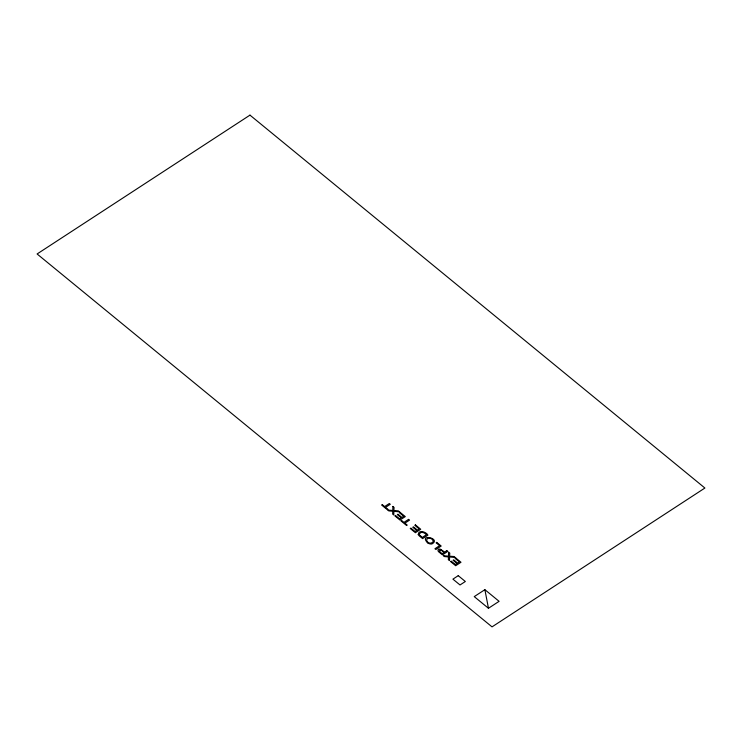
<?xml version="1.0" encoding="UTF-8"?>
<svg xmlns="http://www.w3.org/2000/svg" width="742" height="742" viewBox="0 0 742 742"><rect width="100%" height="100%" fill="white"/><g stroke="black" fill="none" stroke-linecap="round" stroke-linejoin="round"><path stroke-width="1.11" d="M419.397 534.017C420.797 530.947 424.878 532.682 426.344 534.787L422.281 537.431L420.788 536.206M484.888 589.677L474.24 596.614L488.459 608.273L499.097 601.326L484.888 589.677L488.459 608.273M427.485 542.745C418.534 533.257 441.778 538.525 431.909 543.969A4.359 2.68 27.2 0 1 427.373 542.708M440.247 552.159L442.139 553.708L444.041 552.465L442.204 550.963A3.682 2.263 27.2 0 0 441.091 550.212M418.303 534.416C418.395 529.343 426.372 531.847 427.911 535.149L422.597 538.618L420.148 536.605A5.964 3.664 27.2 0 1 418.136 534.509M448.502 556.88A10.713 6.585 27.2 0 1 448.094 556.871L444.495 556.565L443.475 555.73L448.474 556.138L448.595 552.104L449.763 553.05L449.615 556.212L453.983 556.509L455.115 557.437L449.596 556.992L449.466 560.637L448.344 559.718L448.465 557.196A7.856 4.823 27.2 0 1 448.502 556.88M440.581 550.045A1.484 0.909 27.2 0 1 441.082 550.221M440.59 550.128A1.651 1.02 27.2 0 0 439.487 551.473A6.057 3.719 27.2 0 0 440.256 552.15M433.263 541.057A3.998 2.458 27.2 0 1 432.336 542.56L430.397 543.181A2.402 1.475 27.2 0 1 429.933 543.125C427.373 543.125 424.851 538.989 428.375 538.247A3.339 2.05 27.2 0 1 429.553 538.163A3.181 1.957 27.2 0 1 433.18 541.039M419.416 534.027A2.56 1.577 27.2 0 0 419.657 535.149A5.426 3.33 27.2 0 0 420.816 536.188M392.898 506.443L392.778 510.487L387.778 510.069L388.799 510.913L392.397 511.219A10.713 6.585 27.2 0 0 392.806 511.229A7.856 4.823 27.2 0 0 392.759 511.544L392.648 514.067L393.77 514.985L393.891 511.34L399.409 511.785L398.287 510.858L393.909 510.552L394.067 507.398L392.898 506.443M249.971 115.131L37.1 253.968L492.029 626.869L704.9 488.032L249.971 115.131M382.288 504.643L381.657 505.061L387.287 509.671L387.918 509.262L385.571 507.342L390.264 504.282L389.327 503.512L384.634 506.573L382.288 504.643M399.984 512.258L399.363 512.666L403.722 516.237L401.914 517.424L397.981 514.197L397.36 514.605L401.292 517.823L399.66 518.89L395.467 515.449L394.837 515.857L399.975 520.068L405.29 516.599L399.984 512.258M401.58 520.467L400.958 520.875L406.588 525.494L407.21 525.086L404.872 523.166L409.565 520.105L408.619 519.335L403.936 522.396L401.58 520.467M415.427 524.909L414.797 525.317L419.156 528.898L417.347 530.076L413.424 526.857L412.793 527.256L416.726 530.484L415.093 531.541L410.901 528.1L410.27 528.517L415.409 532.719L420.723 529.259L415.427 524.909M436.75 542.393L436.12 542.801L439.626 545.667L434.933 548.728L435.869 549.497L441.193 546.029L436.75 542.393M446.832 550.647L444.671 552.057L440.294 549.163A2.82 1.734 27.2 0 0 438.16 549.766A2.82 1.734 27.2 0 0 438.661 551.807A8.412 5.166 27.2 0 0 439.607 552.549L442.455 554.886L447.769 551.417L446.832 550.647M455.69 557.91L455.059 558.318L459.419 561.898L457.61 563.076L453.677 559.858L453.056 560.256L456.989 563.484L455.356 564.541L451.164 561.1L450.533 561.518L455.671 565.729L460.986 562.26L455.69 557.91M458.241 575.671L452.917 579.14L460.021 584.965L465.345 581.496L458.241 575.671"/></g></svg>
